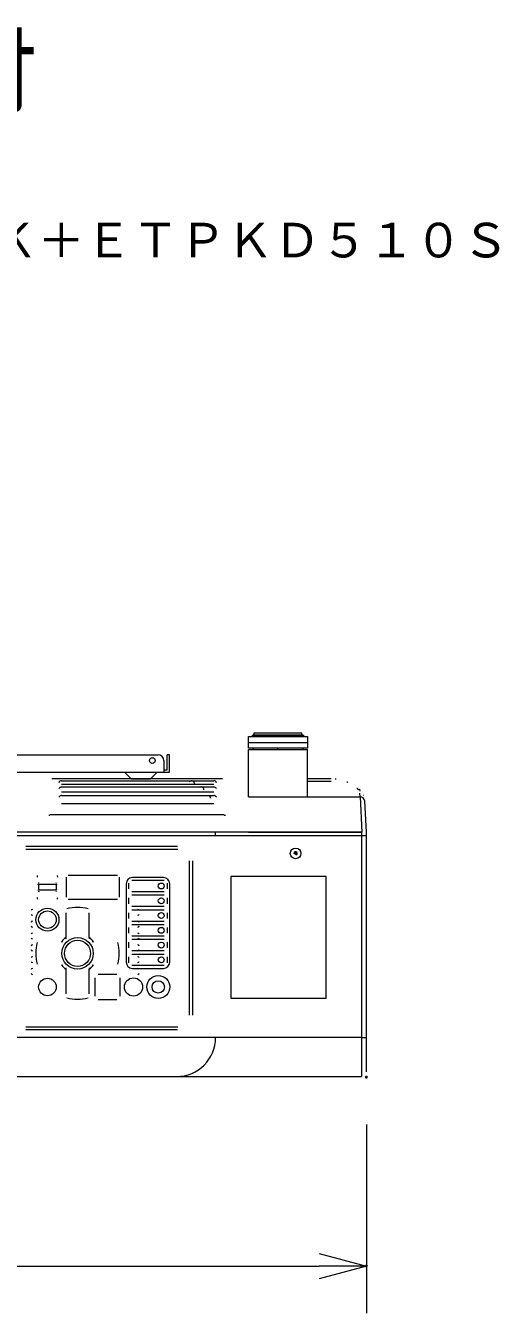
# Model space of a CAD drawing. Units: millimetres, scale not verified. Extents: x -63 to 62, y -57 to 57.
# Drawn here: x 36 to 56.1, y 2.2 to 56.7 of the extents above; entities that cross this region are included whole.
import ezdxf
from ezdxf.enums import TextEntityAlignment as Align

# ---------------------------------------------------------------- set-up
doc = ezdxf.new("R2010")
doc.units = ezdxf.units.MM
doc.header["$LTSCALE"] = 0.125
doc.header["$PDMODE"] = 32
doc.header["$PDSIZE"] = 0.0625
for name, color, linetype, lineweight in [('0-0_0', 7, 'Continuous', 18), ('0-5_GAIKEI', 7, 'Continuous', 18), ('0-6_SUNPO', 7, 'Continuous', 18), ('0-8_S1', 1, 'Continuous', 18)]:
    doc.layers.add(name, color=color, linetype=linetype, lineweight=lineweight)
for name, color, linetype in [('0-2_DEFPOINTS', 7, 'Continuous'), ('0-4_MOJI1', 7, 'Continuous'), ('0-7_TOUROKU', 7, 'Continuous')]:
    doc.layers.add(name, color=color, linetype=linetype)
doc.styles.add('ＭＳ ゴシック', font='')
doc.styles.get('ＭＳ ゴシック').set_extended_font_data('MS Gothic')

# ---------------------------------------------------------------- blocks, each defined once
blk = doc.blocks.new('_OPEN30')
at = {"layer": '0-0_0'}
blk.add_line((0, 0), (-1, 0), dxfattribs=at)
blk.add_lwpolyline([(-1, 0.26795), (0, 0), (-1, -0.26795)], dxfattribs=at)
blk = doc.blocks.new('D8')
at = {"layer": '0-2_DEFPOINTS'}
for p in [(12.1291, 8.7693), (52.1291, 8.7693), (52.1291, 0.7693)]:
    blk.add_point(p, dxfattribs=at)
at = {"layer": '0-6_SUNPO'}
for p, q in [((12.1291, 6.7693), (12.1291, -1.2307)), ((52.1291, 6.7693), (52.1291, -1.2307)), ((14.1291, 0.7693), (50.1291, 0.7693))]:
    blk.add_line(p, q, dxfattribs=at)
at = {"layer": '0-6_SUNPO', "xscale": 2, "yscale": 2, "rotation": 180}
blk.add_blockref('_OPEN30', (12.1291, 0.7693), dxfattribs=at)
at = {"layer": '0-6_SUNPO', "xscale": 2, "yscale": 2}
blk.add_blockref('_OPEN30', (52.1291, 0.7693), dxfattribs=at)
at = {"layer": '0-6_SUNPO', "style": 'ＭＳ ゴシック'}
blk.add_text('800', height=1.833, dxfattribs=at).set_placement((30.2541, 1.2693), align=Align.BOTTOM_LEFT)

msp = doc.modelspace()

# ---------------------------------------------------------------- linework, layer by layer
at = {"layer": '0-5_GAIKEI', "color": 1}
for p, q in [((45.6518, 26.7943), (47.6768, 26.7943)), ((45.6518, 26.7193), (45.6518, 26.7943)), ((47.6768, 26.7193), (47.6768, 26.7943)), ((45.4143, 26.3943), (47.9143, 26.3943)), ((45.5393, 26.6443), (45.6143, 26.7193)), ((47.7518, 26.6818), (45.5768, 26.6818)), ((45.6143, 26.7193), (47.7143, 26.7193)), ((47.7143, 26.7193), (47.7893, 26.6443)), ((47.9143, 26.1443), (45.4143, 26.1443)), ((45.4143, 26.0943), (47.9143, 26.0943)), ((45.6143, 26.0943), (45.6143, 26.1443)), ((46.6643, 26.0943), (46.6643, 26.1443)), ((47.7143, 26.1443), (47.7143, 26.0943)), ((37.4893, 24.7694), (43.9393, 24.7694)), ((37.4893, 24.6233), (43.9393, 24.6233)), ((47.9142, 24.7499), (48.9143, 24.7499)), ((37.4893, 24.5084), (43.9393, 24.5084)), ((37.4893, 24.2988), (43.9393, 24.2988)), ((37.4893, 24.1434), (43.9393, 24.1434)), ((45.4143, 24.0943), (50.1459, 24.0943)), ((50.0652, 24.4031), (50.137, 24.4094)), ((50.1459, 24.0943), (50.1368, 24.2395)), ((50.1442, 24.3275), (50.137, 24.4094)), ((50.1459, 24.0943), (50.215, 22.5943)), ((37.4893, 23.8032), (43.9393, 23.8032)), ((36.9867, 23.3381), (44.3872, 23.3381)), ((50.2143, 22.5943), (13.9143, 22.5943)), ((44.4143, 22.5943), (36.9643, 22.5943)), ((45.4143, 22.5943), (50.215, 22.5943)), ((50.2143, 22.4443), (50.2143, 13.8943)), ((35.9768, 22.0023), (42.4068, 22.0023)), ((43.0348, 21.3743), (43.0348, 14.8443)), ((42.4068, 14.2163), (35.9768, 14.2163)), ((50.2143, 13.8943), (14.1143, 13.8943)), ((50.2143, 13.8943), (50.2143, 12.2443)), ((50.2143, 13.8943), (50.4143, 13.8943))]:
    msp.add_line(p, q, dxfattribs=at)
at = {"layer": '0-5_GAIKEI'}
for p, q in [((45.4143, 26.6443), (47.9143, 26.6443)), ((45.4143, 26.1443), (45.4143, 26.6443)), ((47.9143, 26.6443), (47.9143, 26.1443)), ((45.4143, 24.0943), (45.4143, 26.0943)), ((47.9143, 24.0943), (47.9143, 26.0943)), ((44.3075, 24.8443), (37.0711, 24.8443)), ((45.4143, 24.0943), (45.4143, 24.8443)), ((47.9143, 24.0943), (47.9143, 24.8443)), ((48.9143, 24.8443), (47.9143, 24.8443)), ((50.4143, 22.5943), (50.3456, 23.9048)), ((50.4143, 22.4443), (50.4143, 22.5943)), ((50.4143, 12.4443), (50.4143, 22.4443)), ((35.9711, 21.877), (42.4125, 21.877)), ((42.9118, 14.836), (42.9118, 21.3777)), ((47.333, 21.7193), (47.4693, 21.7193)), ((47.3456, 21.7444), (47.3693, 21.7444)), ((47.3693, 21.7664), (47.3693, 21.7444)), ((47.3693, 21.7444), (47.4693, 21.7444)), ((47.3744, 21.7694), (47.4542, 21.7694)), ((47.4693, 21.7591), (47.4693, 21.7444)), ((47.4693, 21.7193), (47.4693, 21.6295)), ((47.4726, 21.6324), (47.4726, 21.7193)), ((39.8643, 20.7593), (37.7643, 20.7593)), ((36.5043, 20.3193), (36.5043, 20.1993)), ((37.2243, 20.3693), (36.5543, 20.3693)), ((37.2743, 20.1993), (37.2743, 20.3193)), ((37.6893, 20.6843), (37.6893, 19.8343)), ((39.9393, 19.8343), (39.9393, 20.6843)), ((40.2289, 20.4093), (40.2289, 17.0843)), ((40.3425, 20.432), (40.3434, 20.4311)), ((40.3425, 20.1884), (40.3425, 20.432)), ((40.4675, 20.5569), (41.836, 20.5569)), ((41.8143, 20.6697), (40.4893, 20.6697)), ((41.961, 20.432), (41.961, 20.1884)), ((42.0746, 17.0843), (42.0746, 20.4093)), ((36.5543, 20.1493), (37.2243, 20.1493)), ((37.7643, 19.7593), (39.8643, 19.7593)), ((40.3425, 19.5634), (40.3425, 19.807)), ((40.3425, 19.807), (40.3434, 19.8061)), ((41.836, 20.0635), (40.4675, 20.0635)), ((40.4675, 19.9319), (41.836, 19.9319)), ((41.961, 19.807), (41.961, 19.5634)), ((37.6719, 19.1806), (37.6719, 18.1362)), ((38.6566, 18.1362), (38.6566, 19.1806)), ((40.3425, 19.182), (40.3434, 19.1811)), ((40.3425, 18.9384), (40.3425, 19.182)), ((41.836, 19.4385), (40.4675, 19.4385)), ((40.4675, 19.3069), (41.836, 19.3069)), ((41.961, 19.182), (41.961, 18.9384)), ((40.3425, 18.3134), (40.3425, 18.557)), ((40.3425, 18.557), (40.3434, 18.5561)), ((41.836, 18.8135), (40.4675, 18.8135)), ((40.4675, 18.6819), (41.836, 18.6819)), ((41.961, 18.557), (41.961, 18.3134)), ((37.6719, 18.1362), (37.6691, 18.0799)), ((38.6566, 18.1362), (38.6594, 18.0799)), ((41.836, 18.1885), (40.4675, 18.1885)), ((40.4675, 18.0569), (41.836, 18.0569)), ((37.4874, 17.9517), (37.5437, 17.9545)), ((38.7849, 17.9545), (38.8412, 17.9517)), ((40.3425, 17.932), (40.3434, 17.9311)), ((40.3425, 17.6884), (40.3425, 17.932)), ((41.836, 17.5635), (40.4675, 17.5635)), ((41.961, 17.932), (41.961, 17.6884)), ((37.4874, 16.967), (37.5437, 16.9642)), ((38.7849, 16.9642), (38.8412, 16.967)), ((40.3425, 17.0626), (40.3425, 17.3061)), ((40.3425, 17.3061), (40.3434, 17.3052)), ((40.4675, 17.4311), (41.836, 17.4311)), ((41.836, 16.9376), (40.4675, 16.9376)), ((41.961, 17.3061), (41.961, 17.0626)), ((37.6691, 16.8387), (37.6719, 16.7824)), ((37.6719, 16.7824), (37.6719, 15.7381)), ((38.6594, 16.8387), (38.6566, 16.7824)), ((38.6566, 15.7381), (38.6566, 16.7824)), ((38.9036, 16.4286), (38.9036, 15.64)), ((39.8336, 16.57), (39.045, 16.57)), ((39.975, 15.64), (39.975, 16.4286)), ((40.4893, 16.824), (41.8143, 16.824)), ((39.045, 15.4986), (39.8336, 15.4986)), ((42.4125, 14.3367), (35.9711, 14.3367)), ((14.1143, 12.2443), (50.2143, 12.2443))]:
    msp.add_line(p, q, dxfattribs=at)
at = {"layer": '0-5_GAIKEI', "color": 1}
for points in [[(14.1143, 13.8943), (14.1143, 22.4443), (50.2143, 22.4443)], [(50.2143, 22.5943), (50.2143, 22.4443), (50.4143, 22.4443)]]:
    msp.add_lwpolyline(points, dxfattribs=at)
at = {"layer": '0-5_GAIKEI'}
msp.add_lwpolyline([(47.4475, 21.6161), (47.3693, 21.6944), (47.3293, 21.6944)], dxfattribs=at)
at = {"layer": '0-5_GAIKEI', "color": 1}
msp.add_lwpolyline([(48.7143, 15.5593), (48.7143, 20.7093), (44.6643, 20.7093), (44.6643, 15.5593)], close=True, dxfattribs=at)
at = {"layer": '0-5_GAIKEI'}
for centre, radius in [((47.4143, 21.6943), 0.2266), ((41.7143, 20.3102), 0.1246), ((41.7143, 19.6852), 0.1246), ((36.8893, 18.8843), 0.4879), ((36.8893, 18.8843), 0.3728), ((41.7143, 19.0602), 0.1246), ((41.7143, 18.4352), 0.1246), ((38.1643, 17.4593), 0.6672), ((38.1643, 17.4593), 0.5537), ((41.7143, 17.8102), 0.1246), ((41.7143, 17.1843), 0.1246), ((36.8893, 16.0343), 0.3728), ((40.5393, 16.0343), 0.3878), ((41.5893, 16.0343), 0.4879), ((41.5897, 16.0343), 0.261)]:
    msp.add_circle(centre, radius, dxfattribs=at)
at = {"layer": '0-5_GAIKEI', "color": 1}
for centre, radius, start, end in [((37.4893, 24.6444), 0.125, 90, 159.77582), ((43.0054, 24.6444), 0.125, 350.25475, 138.09303), ((43.9393, 24.6444), 0.125, 20.23898, 90), ((49.1073, 24.7884), 0.05, 56.69444, 110.08818), ((49.5887, 24.6603), 0.05, 34.46509, 98.17632), ((37.4893, 24.3834), 0.125, 90, 159.29233), ((37.4893, 24.0184), 0.125, 90, 154.48386), ((43.3999, 24.3834), 0.125, 3, 124.26832), ((43.7007, 24.0184), 0.125, 3, 109.74274), ((43.9393, 24.3834), 0.125, 20.71039, 90), ((43.9393, 24.0184), 0.125, 25.49853, 90), ((50.0125, 24.3985), 0.05, 8.72919, 89.83869), ((50.1459, 23.8943), 0.2, 3, 90), ((42.3693, 22.4443), 1.65, 0, 5.21591), ((36.2543, 19.2693), 0.0491, 90, 180), ((36.2543, 19.1193), 0.0491, 180, 270), ((40.7243, 19.2693), 0.0491, 0, 90), ((40.7243, 19.1193), 0.0491, 270, 0), ((36.2543, 18.7693), 0.0491, 90, 180), ((36.2543, 18.6193), 0.0491, 180, 270), ((40.7243, 18.7693), 0.0491, 0, 90), ((40.7243, 18.6193), 0.0491, 270, 0), ((36.2543, 18.2693), 0.0491, 90, 180), ((36.2543, 18.1193), 0.0491, 180, 270), ((40.7243, 18.2693), 0.0491, 0, 90), ((40.7243, 18.1193), 0.0491, 270, 0), ((36.2543, 17.7693), 0.0491, 90, 180), ((36.2543, 17.6193), 0.0491, 180, 270), ((40.7243, 17.7693), 0.0491, 0, 90), ((40.7243, 17.6193), 0.0491, 270, 0), ((36.2543, 17.2693), 0.0491, 90, 180), ((36.2543, 17.1193), 0.0491, 180, 270), ((40.7243, 17.2693), 0.0491, 0, 90), ((40.7243, 17.1193), 0.0491, 270, 0), ((36.2543, 16.7693), 0.0491, 90, 180), ((36.2543, 16.6193), 0.0491, 180, 270), ((40.7243, 16.7693), 0.0491, 0, 90), ((40.7243, 16.6193), 0.0491, 270, 0)]:
    msp.add_arc(centre, radius, start, end, dxfattribs=at)
at = {"layer": '0-5_GAIKEI'}
for centre, radius, start, end in [((40.4893, 20.4093), 0.2604, 90, 180), ((41.8143, 20.4093), 0.2604, 0, 90), ((38.1643, 17.4593), 1.9419, 76.43962, 103.56038), ((38.1643, 17.4593), 0.837, 126.03135, 143.96865), ((38.1643, 17.4593), 0.837, 36.03135, 53.96865), ((38.1643, 17.4593), 1.7692, 164.98688, 195.01312), ((38.1643, 17.4593), 1.7692, 0, 15.01312), ((38.1643, 17.4593), 1.7692, 344.98688, 0), ((38.1643, 17.4593), 0.837, 216.03135, 233.96865), ((38.1643, 17.4593), 0.837, 306.03135, 323.96865), ((40.4893, 17.0843), 0.2604, 180, 270), ((41.8143, 17.0843), 0.2604, 270, 0), ((38.1643, 17.4593), 1.9419, 256.43962, 283.56038), ((42.3693, 13.8943), 1.65, 270, 0)]:
    msp.add_arc(centre, radius, start, end, dxfattribs=at)
at = {"layer": '0-5_GAIKEI', "color": 1}
for centre, major_axis, ratio, start_param, end_param in [((50.1792, 24.0556), (0.1207, 0.089), 0.196183, 0, 0.257452), ((36.9867, 23.3251), (0.1497, -0.0096), 0.086979, 4.4096549, 4.7068159), ((44.3872, 23.3251), (0.1496, 0.011), 0.086921, 4.718805, 5.0732485)]:
    msp.add_ellipse(centre, major_axis=major_axis, ratio=ratio, start_param=start_param, end_param=end_param, dxfattribs=at)
at = {"layer": '0-5_GAIKEI'}
for centre, major_axis, ratio, start_param, end_param in [((36.4836, 20.5958), (-0.0173, 0.1635), 0.152026, 6.2670585, 7.2447173), ((37.295, 20.5958), (-0.0173, -0.1635), 0.152026, 2.1800607, 3.1577195), ((36.4867, 20.5657), (-0.0007, 0.2431), 0.001816, 2.402205, 2.5498975), ((36.5377, 20.3859), (-0.0205, 0.0458), 0.995964, 5.9227839, 6.7017324), ((36.5543, 20.3193), (0.0354, -0.0354), 0.999695, 2.3563468, 3.9268385), ((36.5543, 20.1993), (0.0354, 0.0354), 0.999695, 2.3563468, 3.9268385), ((37.2243, 20.3193), (-0.0354, -0.0354), 0.999695, 2.3563468, 3.9268385), ((37.2243, 20.1993), (-0.0354, 0.0354), 0.999695, 2.3563468, 3.9268385), ((37.2409, 20.3859), (-0.0205, -0.0458), 0.995964, 2.7230453, 3.5019939), ((37.2918, 20.5657), (-0.0007, -0.2431), 0.001816, 0.5916945, 0.7393882), ((36.4836, 19.9229), (0.0173, 0.1635), 0.152026, 2.1800607, 3.1577195), ((36.4867, 19.9529), (-0.0007, -0.2431), 0.001816, 3.7332876, 3.8809801), ((36.5377, 20.1327), (-0.0205, -0.0458), 0.995964, 5.8646382, 6.6435865), ((37.2409, 20.1327), (-0.0205, 0.0458), 0.995964, 2.7811914, 3.56014), ((37.2918, 19.9529), (-0.0007, 0.2431), 0.001816, 5.543797, 5.6914907), ((37.295, 19.9229), (0.0173, -0.1635), 0.152026, 6.2670585, 7.2447173)]:
    msp.add_ellipse(centre, major_axis=major_axis, ratio=ratio, start_param=start_param, end_param=end_param, dxfattribs=at)
at = {"layer": '0-8_S1'}
for p, q in [((17.5143, 25.8669), (41.5807, 25.8669)), ((42.0676, 25.8669), (41.9702, 25.8669)), ((17.5143, 25.1365), (41.8241, 25.1365)), ((40.1525, 25.1365), (40.4447, 24.8443)), ((41.548, 25.1365), (41.2558, 24.8443)), ((41.8241, 25.6234), (41.8241, 25.1365)), ((41.8241, 25.2339), (41.9702, 25.2339)), ((41.8241, 25.1365), (42.0676, 25.1365)), ((40.4447, 24.8443), (41.2558, 24.8443))]:
    msp.add_line(p, q, dxfattribs=at)
for points in [[(41.9702, 25.2339), (41.9702, 25.6234), (41.9702, 25.8669)], [(42.0676, 25.1365), (42.0676, 25.6234), (42.0676, 25.8669)]]:
    msp.add_lwpolyline(points, dxfattribs=at)
msp.add_circle((41.3372, 25.6234), 0.1217, dxfattribs=at)
msp.add_arc((41.5807, 25.6234), 0.2435, 0.00004, 90.00002, dxfattribs=at)

# ---------------------------------------------------------------- block references
at = {"layer": '0-6_SUNPO'}
msp.add_blockref('D8', (-1.7148, 3.4457), dxfattribs=at)

# ---------------------------------------------------------------- texts
at = {"layer": '0-4_MOJI1', "style": 'ＭＳ ゴシック'}
msp.add_text('ＤＬＰ方式プロジェクター天吊り金具付', height=2.933, dxfattribs=at).set_placement((-35.5228, 52.4964), align=Align.BOTTOM_LEFT)
at = {"layer": '0-7_TOUROKU', "style": 'ＭＳ ゴシック'}
msp.add_text('ＰＴＤＺ２１Ｋ＋ＥＴＰＫＤ５１０Ｓ', height=1.466, dxfattribs=at).set_placement((22.4772, 46.4964), align=Align.BOTTOM_LEFT)

doc.saveas('drawing.dxf')
